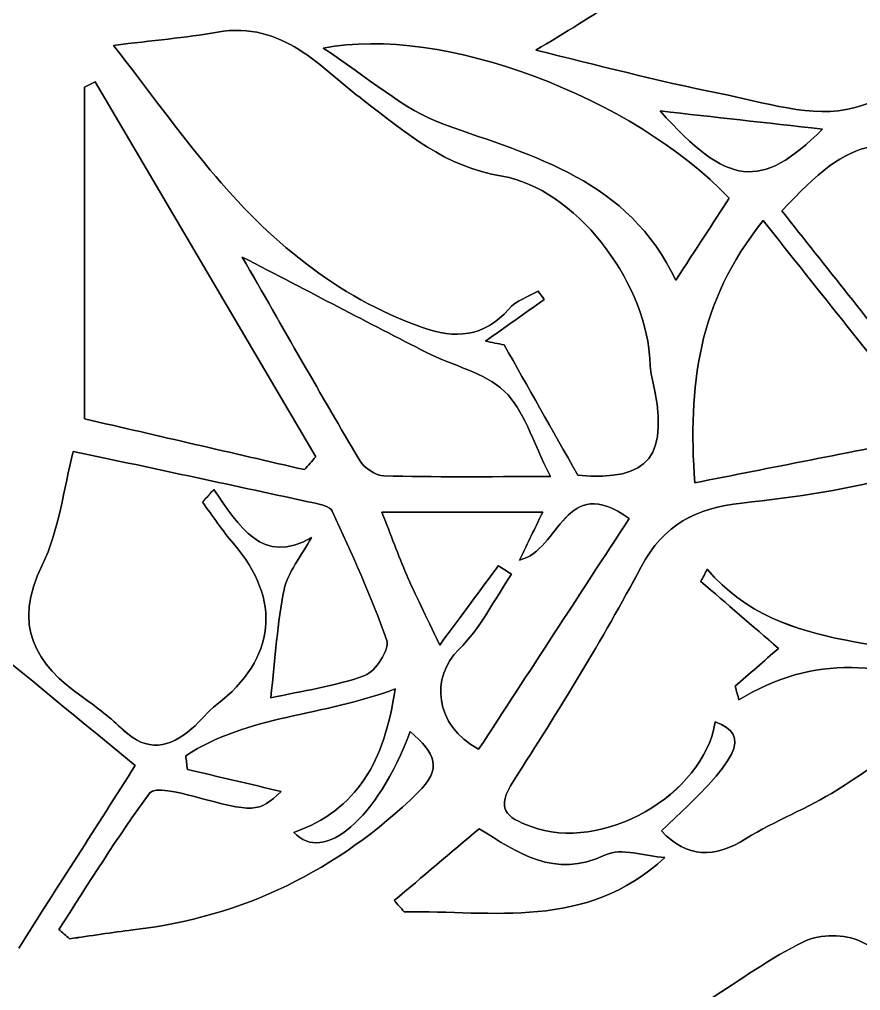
# Model space of a CAD drawing. Extents: x 105 to 524, y 66 to 486.
# Drawn here: x 393.51 to 431.98, y 255.77 to 300.19 of the extents above; entities that cross this region are included whole.
import ezdxf

# ---------------------------------------------------------------- set-up
doc = ezdxf.new("R2010")
doc.units = 0
doc.layers.add('tree', color=7, linetype='CONTINUOUS')

msp = doc.modelspace()

# ---------------------------------------------------------------- linework, layer by layer
at = {"layer": 'tree', "color": 7}
for p, q in [((397.817552, 299.001988), (397.817552, 299.001988)), ((397.817657, 299.001931), (397.817657, 299.001931)), ((417.123351, 298.778468), (417.123351, 298.778471)), ((417.123386, 298.778584), (417.123386, 298.778602)), ((396.974025, 297.336961), (407.061458, 280.175166)), ((396.974025, 297.336961), (407.061458, 280.175166)), ((407.061564, 280.175243), (396.974095, 297.337039)), ((407.061564, 280.175243), (396.974095, 297.337039)), ((396.491566, 297.086613), (396.491566, 281.919698)), ((396.491566, 297.086613), (396.491566, 281.919698)), ((396.491742, 281.919617), (396.491742, 297.0868)), ((396.491742, 281.919617), (396.491742, 297.0868)), ((430.237582, 295.172388), (430.237582, 295.172388)), ((430.237653, 295.172359), (430.237653, 295.172359)), ((425.977685, 292.013707), (425.977685, 292.013707)), ((425.977932, 292.013711), (425.977932, 292.013711)), ((428.388357, 291.427927), (428.388357, 291.427927)), ((428.388427, 291.427955), (428.388427, 291.427955)), ((403.70252, 289.322016), (403.70252, 289.322009)), ((403.70252, 289.321924), (403.70252, 289.321928)), ((406.547708, 279.596084), (406.547708, 279.596084)), ((406.547779, 279.596162), (406.547779, 279.596162)), ((401.878694, 278.108812), (402.401828, 278.692702)), ((401.878694, 278.108812), (402.401828, 278.692702)), ((417.442862, 277.655754), (410.091961, 277.655754)), ((417.443003, 277.655747), (410.092102, 277.655747)), ((410.092172, 277.6558), (417.443073, 277.6558)), ((410.092172, 277.6558), (417.443073, 277.6558)), ((405.006739, 269.157746), (405.006739, 269.157746)), ((405.006845, 269.157852), (405.006845, 269.157852)), ((411.380764, 267.617106), (411.380764, 267.617106)), ((411.380799, 267.617), (411.380799, 267.617)), ((414.514171, 266.806447), (414.514171, 266.806447)), ((414.514277, 266.8065), (414.514277, 266.8065)), ((423.034672, 261.851577), (423.034672, 261.851577)), ((423.034672, 261.851549), (423.034672, 261.851549))]:
    msp.add_line(p, q, dxfattribs=at)
for points in [[(314.693991, 485.646659), (430.535717, 485.646656), (524.44399, 391.738384), (524.443995, 275.896658)], [(424.692974, 303.151614), (422.148917, 302.005464), (419.823089, 300.374745), (417.123351, 298.778468)], [(424.692974, 303.151614), (422.148917, 302.005464), (419.823089, 300.374745), (417.123351, 298.778468)], [(417.123386, 298.778602), (419.823089, 300.374883), (422.148706, 302.005601), (424.692974, 303.151748)], [(417.123386, 298.778602), (419.823089, 300.374883), (422.148706, 302.005601), (424.692974, 303.151748)], [(431.6724, 296.148174), (435.157739, 297.123721), (438.460656, 298.851623), (440.693069, 302.00787)], [(431.6724, 296.148174), (435.157739, 297.123721), (438.460656, 298.851623), (440.693069, 302.00787)], [(440.693104, 302.007986), (438.460691, 298.851472), (435.157492, 297.123573), (431.672436, 296.148023)], [(440.693104, 302.007986), (438.460691, 298.851472), (435.157492, 297.123573), (431.672436, 296.148023)], [(409.275774, 296.466147), (407.274113, 297.997552), (405.557073, 300.12779), (402.566293, 299.606377)], [(409.275774, 296.466147), (407.274113, 297.997552), (405.557073, 300.12779), (402.566293, 299.606377)], [(402.56647, 299.606166), (405.556967, 300.127843), (407.274254, 297.997605), (409.275668, 296.466204)], [(402.56647, 299.606166), (405.556967, 300.127843), (407.274254, 297.997605), (409.275668, 296.466204)], [(425.977791, 292.013718), (421.580557, 296.619136), (412.851494, 299.94999), (407.404006, 298.872455)], [(425.977932, 292.013711), (421.580698, 296.619129), (412.851635, 299.949983), (407.404147, 298.872448)], [(407.404182, 298.872444), (412.851388, 299.949979), (421.580451, 296.619126), (425.977685, 292.013707)], [(407.404182, 298.872444), (412.851388, 299.949979), (421.580451, 296.619126), (425.977685, 292.013707)], [(397.817552, 299.001988), (399.607722, 299.224915), (401.098314, 299.350395), (402.56647, 299.606166)], [(397.817552, 299.001988), (399.607722, 299.224915), (401.098314, 299.350395), (402.56647, 299.606166)], [(402.566293, 299.606377), (401.09842, 299.350342), (399.607581, 299.22513), (397.817657, 299.001931)], [(402.566293, 299.606377), (401.09842, 299.350342), (399.607581, 299.22513), (397.817657, 299.001931)], [(402.235599, 293.300877), (400.742644, 295.092053), (399.372737, 296.986015), (397.817552, 299.001988)], [(402.235599, 293.300877), (400.742644, 295.092053), (399.372737, 296.986015), (397.817552, 299.001988)], [(397.817657, 299.001931), (399.372843, 296.985962), (400.742467, 295.092), (402.235458, 293.300824)], [(397.817657, 299.001931), (399.372843, 296.985962), (400.742467, 295.092), (402.235458, 293.300824)], [(407.404006, 298.872455), (409.448952, 297.550099), (411.054091, 296.059542), (412.949743, 295.379278)], [(407.404147, 298.872448), (409.449094, 297.550092), (411.054233, 296.059535), (412.949884, 295.379271)], [(412.949919, 295.379267), (411.053986, 296.059532), (409.449129, 297.550089), (407.404182, 298.872444)], [(412.949919, 295.379267), (411.053986, 296.059532), (409.449129, 297.550089), (407.404182, 298.872444)], [(417.123351, 298.778471), (419.919221, 298.112886), (422.681929, 297.367477), (425.483373, 296.817496)], [(417.123351, 298.778471), (419.919221, 298.112886), (422.681929, 297.367477), (425.483373, 296.817496)], [(425.483408, 296.817344), (422.681964, 297.367325), (419.918974, 298.113002), (417.123386, 298.778584)], [(425.483408, 296.817344), (422.681964, 297.367325), (419.918974, 298.113002), (417.123386, 298.778584)], [(396.974095, 297.337039), (396.813334, 297.253477), (396.652327, 297.170179), (396.491566, 297.086613)], [(396.974095, 297.337039), (396.813334, 297.253477), (396.652327, 297.170179), (396.491566, 297.086613)], [(396.491742, 297.0868), (396.652503, 297.170098), (396.813264, 297.253395), (396.974025, 297.336961)], [(396.491742, 297.0868), (396.652503, 297.170098), (396.813264, 297.253395), (396.974025, 297.336961)], [(425.483373, 296.817496), (427.533117, 296.415157), (429.81305, 295.627831), (431.6724, 296.148174)], [(425.483373, 296.817496), (427.533117, 296.415157), (429.81305, 295.627831), (431.6724, 296.148174)], [(431.672436, 296.148023), (429.813085, 295.627679), (427.533153, 296.415005), (425.483408, 296.817344)], [(431.672436, 296.148023), (429.813085, 295.627679), (427.533153, 296.415005), (425.483408, 296.817344)], [(409.275668, 296.466204), (411.20314, 294.991398), (412.954858, 293.453859), (415.592895, 293.014139)], [(409.275668, 296.466204), (411.20314, 294.991398), (412.954858, 293.453859), (415.592895, 293.014139)], [(415.593001, 293.014086), (412.954717, 293.453802), (411.203246, 294.991346), (409.275774, 296.466147)], [(415.593001, 293.014086), (412.954717, 293.453802), (411.203246, 294.991346), (409.275774, 296.466147)], [(430.237582, 295.172388), (427.415854, 292.349333), (425.896687, 292.557577), (422.814856, 296.00163)], [(422.814856, 296.00163), (425.337252, 295.719966), (427.59824, 295.467133), (430.237582, 295.172388)], [(430.237582, 295.172388), (427.415854, 292.349333), (425.896687, 292.557577), (422.814856, 296.00163)], [(422.814856, 296.00163), (425.337252, 295.719966), (427.59824, 295.467133), (430.237582, 295.172388)], [(430.237653, 295.172359), (427.598276, 295.467373), (425.337041, 295.719937), (422.814926, 296.001602)], [(422.814926, 296.001602), (425.896758, 292.557549), (427.415889, 292.349305), (430.237653, 295.172359)], [(430.237653, 295.172359), (427.598276, 295.467373), (425.337041, 295.719937), (422.814926, 296.001602)], [(422.814926, 296.001602), (425.896758, 292.557549), (427.415889, 292.349305), (430.237653, 295.172359)], [(412.949743, 295.379278), (417.062885, 293.903407), (421.343702, 292.871793), (423.529901, 288.25516)], [(412.949884, 295.379271), (417.063026, 293.9034), (421.343843, 292.871786), (423.530042, 288.255153)], [(423.530042, 288.255149), (421.343596, 292.871783), (417.063026, 293.903396), (412.949919, 295.379267)], [(423.530042, 288.255149), (421.343596, 292.871783), (417.063026, 293.903396), (412.949919, 295.379267)], [(428.388357, 291.427927), (431.585264, 294.94166), (433.149834, 295.228934), (437.32383, 293.002847)], [(428.388357, 291.427927), (431.585264, 294.94166), (433.149834, 295.228934), (437.32383, 293.002847)], [(437.3239, 293.002875), (433.149657, 295.228959), (431.58537, 294.941688), (428.388427, 291.427955)], [(437.3239, 293.002875), (433.149657, 295.228959), (431.58537, 294.941689), (428.388427, 291.427955)], [(402.235458, 293.300824), (404.884149, 290.123485), (407.978539, 287.503334), (411.946654, 286.092875)], [(402.235458, 293.300824), (404.884149, 290.123485), (407.978539, 287.503334), (411.946654, 286.092875)], [(411.946831, 286.092928), (407.978434, 287.50339), (404.884043, 290.123538), (402.235599, 293.300877)], [(411.946831, 286.092928), (407.978434, 287.50339), (404.884043, 290.123538), (402.235599, 293.300877)], [(415.592895, 293.014139), (418.939098, 292.45615), (422.069507, 288.252002), (422.331197, 284.818628)], [(415.592895, 293.014139), (418.939098, 292.45615), (422.069507, 288.252002), (422.331197, 284.818628)], [(422.331303, 284.818575), (422.069366, 288.252218), (418.939204, 292.456362), (415.593001, 293.014086)], [(422.331303, 284.818575), (422.069366, 288.252218), (418.939204, 292.456362), (415.593001, 293.014086)], [(423.529901, 288.25516), (424.453826, 289.67363), (425.225281, 290.85849), (425.977791, 292.013718)], [(423.530042, 288.255153), (424.453967, 289.673623), (425.225422, 290.858483), (425.977932, 292.013711)], [(425.977685, 292.013707), (425.225457, 290.85848), (424.45372, 289.673619), (423.530042, 288.255149)], [(425.977685, 292.013707), (425.225457, 290.85848), (424.45372, 289.673619), (423.530042, 288.255149)], [(434.440401, 283.701769), (432.482519, 286.320583), (430.411396, 288.855034), (428.388357, 291.427927)], [(434.440401, 283.701769), (432.482519, 286.320583), (430.411396, 288.855034), (428.388357, 291.427927)], [(428.388427, 291.427955), (430.411467, 288.855058), (432.48259, 286.320611), (434.440471, 283.701793)], [(428.388427, 291.427955), (430.411467, 288.855058), (432.48259, 286.320611), (434.440471, 283.701793)], [(427.528602, 290.988503), (424.503638, 287.212059), (424.104153, 283.417462), (424.396817, 278.995724)], [(427.528602, 290.988503), (424.503638, 287.212059), (424.104153, 283.417462), (424.396817, 278.995724)], [(424.396606, 278.995805), (424.104188, 283.417539), (424.503674, 287.21214), (427.52839, 290.988584)], [(424.396606, 278.995805), (424.104188, 283.417539), (424.503674, 287.21214), (427.52839, 290.988584)], [(427.52839, 290.988584), (430.132737, 287.714863), (432.535259, 284.69451), (435.353531, 281.151676)], [(427.52839, 290.988584), (430.132737, 287.714863), (432.535259, 284.69451), (435.353531, 281.151676)], [(435.35346, 281.151595), (432.535189, 284.694697), (430.132702, 287.714785), (427.528602, 290.988503)], [(435.35346, 281.151595), (432.535189, 284.694697), (430.132702, 287.714785), (427.528602, 290.988503)], [(412.136378, 284.953142), (409.472977, 286.309135), (406.827496, 287.700106), (403.702379, 289.322016)], [(403.702379, 289.322009), (405.580956, 286.048291), (407.299866, 283.012716), (409.076701, 280.011318)], [(412.136519, 284.953142), (409.473118, 286.309135), (406.827637, 287.700106), (403.70252, 289.322016)], [(403.70252, 289.322009), (405.581097, 286.048291), (407.300007, 283.012716), (409.076843, 280.011318)], [(403.70252, 289.321928), (406.82732, 287.700286), (409.473082, 286.30905), (412.136484, 284.953054)], [(403.70252, 289.321928), (406.82732, 287.700286), (409.473082, 286.30905), (412.136484, 284.953054)], [(409.07656, 280.011237), (407.299971, 283.012635), (405.580815, 286.048207), (403.70252, 289.321924)], [(409.07656, 280.011237), (407.299971, 283.012635), (405.580815, 286.048207), (403.70252, 289.321924)], [(417.518321, 287.37572), (416.620819, 286.741373), (415.723564, 286.107025), (414.826062, 285.472946)], [(417.518321, 287.37572), (416.620819, 286.741373), (415.723564, 286.107025), (414.826062, 285.472946)], [(414.826238, 285.472731), (415.723458, 286.107078), (416.62096, 286.741425), (417.518215, 287.375773)], [(414.826238, 285.472731), (415.723458, 286.107078), (416.62096, 286.741425), (417.518215, 287.375773)], [(415.889934, 286.938939), (416.220275, 287.316182), (416.777276, 287.494793), (417.230454, 287.76471)], [(415.889934, 286.938939), (416.220275, 287.316182), (416.777276, 287.494793), (417.230454, 287.76471)], [(417.230348, 287.764495), (416.777452, 287.494846), (416.220416, 287.315966), (415.89011, 286.938992)], [(417.230348, 287.764495), (416.777452, 287.494846), (416.220416, 287.315966), (415.89011, 286.938992)], [(417.518215, 287.375773), (417.42233, 287.505256), (417.32648, 287.635012), (417.230348, 287.764495)], [(417.518215, 287.375773), (417.42233, 287.505256), (417.32648, 287.635012), (417.230348, 287.764495)], [(417.230454, 287.76471), (417.326304, 287.634955), (417.422189, 287.505472), (417.518321, 287.37572)], [(417.230454, 287.76471), (417.326304, 287.634955), (417.422189, 287.505472), (417.518321, 287.37572)], [(411.946654, 286.092875), (413.413751, 285.571463), (414.762244, 285.651289), (415.889934, 286.938939)], [(411.946654, 286.092875), (413.413751, 285.571463), (414.762244, 285.651289), (415.889934, 286.938939)], [(415.89011, 286.938992), (414.762139, 285.651074), (413.413892, 285.571516), (411.946831, 286.092928)], [(415.89011, 286.938992), (414.762139, 285.651074), (413.413892, 285.571516), (411.946831, 286.092928)], [(414.826062, 285.472946), (415.111812, 285.416078), (415.397244, 285.359479), (415.682712, 285.302611)], [(414.826062, 285.472946), (415.111812, 285.416078), (415.397244, 285.359479), (415.682712, 285.302611)], [(415.682606, 285.302667), (415.397139, 285.359267), (415.111706, 285.416131), (414.826238, 285.472731)], [(415.682606, 285.302667), (415.397139, 285.359267), (415.111706, 285.416131), (414.826238, 285.472731)], [(419.050435, 279.342053), (417.845593, 281.474693), (416.764082, 283.388678), (415.682606, 285.302667)], [(419.050435, 279.342053), (417.845593, 281.474693), (416.764082, 283.388678), (415.682606, 285.302667)], [(415.682712, 285.302611), (416.764188, 283.388625), (417.845416, 281.47464), (419.050541, 279.341996)], [(415.682712, 285.302611), (416.764188, 283.388625), (417.845416, 281.47464), (419.050541, 279.341996)], [(415.698869, 283.176652), (414.772263, 284.045674), (413.326545, 284.347094), (412.136378, 284.953142)], [(412.136484, 284.953054), (413.326651, 284.347274), (414.772369, 284.045854), (415.698975, 283.176564)], [(412.136484, 284.953054), (413.326651, 284.347274), (414.772369, 284.045854), (415.698975, 283.176564)], [(415.699011, 283.176652), (414.772404, 284.045674), (413.326686, 284.347094), (412.136519, 284.953142)], [(422.331197, 284.818628), (422.356245, 284.491846), (422.362595, 284.158387), (422.43696, 283.841747)], [(422.331197, 284.818628), (422.356245, 284.491846), (422.362595, 284.158387), (422.43696, 283.841747)], [(422.436784, 283.841959), (422.362842, 284.158334), (422.356139, 284.492058), (422.331303, 284.818575)], [(422.436784, 283.841959), (422.362842, 284.158334), (422.356139, 284.492058), (422.331303, 284.818575)], [(422.43696, 283.841747), (423.29548, 280.17343), (422.342945, 279.061721), (419.050435, 279.342053)], [(422.43696, 283.841747), (423.29548, 280.17343), (422.342945, 279.061721), (419.050435, 279.342053)], [(419.050541, 279.341996), (422.342804, 279.061668), (423.295304, 280.173642), (422.436784, 283.841959)], [(419.050541, 279.341996), (422.342804, 279.061668), (423.295304, 280.173642), (422.436784, 283.841959)], [(417.803612, 279.281132), (416.937366, 280.96258), (416.580602, 282.349543), (415.698869, 283.176652)], [(415.698975, 283.176564), (416.580743, 282.349459), (416.937472, 280.962492), (417.803471, 279.281047)], [(415.698975, 283.176564), (416.580743, 282.349459), (416.937472, 280.962492), (417.803471, 279.281047)], [(417.803753, 279.281132), (416.937507, 280.96258), (416.580743, 282.349543), (415.699011, 283.176652)], [(396.491566, 281.919698), (399.886099, 281.135307), (403.216816, 280.36587), (406.547779, 279.596162)], [(396.491566, 281.919698), (399.886099, 281.135307), (403.216816, 280.36587), (406.547779, 279.596162)], [(406.547708, 279.596084), (403.216992, 280.365789), (399.886029, 281.135229), (396.491742, 281.919617)], [(406.547708, 279.596084), (403.216992, 280.365789), (399.886029, 281.135229), (396.491742, 281.919617)], [(435.353531, 281.151676), (431.289001, 280.351798), (427.932921, 279.691557), (424.396606, 278.995805)], [(435.353531, 281.151676), (431.289001, 280.351798), (427.932921, 279.691557), (424.396606, 278.995805)], [(424.396817, 278.995724), (427.932885, 279.691476), (431.289213, 280.351985), (435.35346, 281.151595)], [(424.396817, 278.995724), (427.932885, 279.691476), (431.289213, 280.351985), (435.35346, 281.151595)], [(394.549806, 275.234072), (395.33195, 276.819935), (395.520721, 278.698145), (395.9739, 280.434055)], [(394.549806, 275.234072), (395.33195, 276.819935), (395.520721, 278.698145), (395.9739, 280.434055)], [(395.973794, 280.433949), (395.520616, 278.698307), (395.332091, 276.819829), (394.549947, 275.233963)], [(395.973794, 280.433949), (395.520616, 278.698307), (395.332091, 276.819829), (394.549947, 275.233963)], [(406.973158, 278.074639), (403.413066, 278.848619), (399.849234, 279.605775), (395.973794, 280.433949)], [(406.973158, 278.074639), (403.413066, 278.848619), (399.849234, 279.605775), (395.973794, 280.433949)], [(395.9739, 280.434055), (399.84934, 279.605613), (403.412925, 278.848725), (406.973264, 278.074748)], [(395.9739, 280.434055), (399.84934, 279.605613), (403.412925, 278.848725), (406.973264, 278.074748)], [(407.061458, 280.175166), (406.890291, 279.982136), (406.718876, 279.78911), (406.547708, 279.596084)], [(407.061458, 280.175166), (406.890291, 279.982136), (406.718876, 279.78911), (406.547708, 279.596084)], [(406.547779, 279.596162), (406.718946, 279.789191), (406.890361, 279.982217), (407.061564, 280.175243)], [(406.547779, 279.596162), (406.718946, 279.789191), (406.890361, 279.982217), (407.061564, 280.175243)], [(410.182871, 279.313079), (409.799931, 279.324015), (409.278949, 279.669501), (409.07656, 280.011237)], [(410.182871, 279.313079), (409.799931, 279.324015), (409.278949, 279.669501), (409.07656, 280.011237)], [(409.076701, 280.011318), (409.278843, 279.669582), (409.800108, 279.32411), (410.182766, 279.313164)], [(409.076843, 280.011318), (409.278984, 279.669582), (409.800249, 279.32411), (410.182907, 279.313164)], [(416.386151, 275.458548), (418.253263, 275.914552), (418.430322, 279.499836), (421.400534, 277.362924)], [(416.386151, 275.458548), (418.253263, 275.914552), (418.430322, 279.499836), (421.400534, 277.362924)], [(421.400287, 277.362878), (418.430075, 279.49979), (418.253051, 275.914506), (416.386222, 275.458502)], [(421.400429, 277.362871), (418.430216, 279.499783), (418.253192, 275.914499), (416.386363, 275.458495)], [(426.545834, 278.063759), (429.012703, 278.353167), (431.516684, 278.670607), (433.87832, 279.390122)], [(426.545834, 278.063759), (429.012703, 278.353167), (431.516684, 278.670607), (433.87832, 279.390122)], [(433.87839, 279.390055), (431.516719, 278.670808), (429.012773, 278.3531), (426.545904, 278.06396)], [(433.87839, 279.389904), (431.516719, 278.670657), (429.012773, 278.352949), (426.545904, 278.063808)], [(410.182766, 279.313164), (412.468554, 279.248288), (414.757023, 279.281132), (417.803612, 279.281132)], [(417.803471, 279.281047), (414.757164, 279.281047), (412.468413, 279.248203), (410.182871, 279.313079)], [(417.803471, 279.281047), (414.757164, 279.281047), (412.468413, 279.248203), (410.182871, 279.313079)], [(410.182907, 279.313164), (412.468695, 279.248288), (414.757164, 279.281132), (417.803753, 279.281132)], [(402.401934, 278.692539), (402.227556, 278.497912), (402.053178, 278.303549), (401.8788, 278.108922)], [(402.401934, 278.692539), (402.227556, 278.497912), (402.053178, 278.303549), (401.8788, 278.108922)], [(402.401828, 278.692702), (403.552731, 277.025139), (404.617908, 275.166684), (406.874627, 276.499454)], [(402.401828, 278.692702), (403.552731, 277.025139), (404.617908, 275.166684), (406.874627, 276.499454)], [(406.874451, 276.49956), (404.618014, 275.166526), (403.552554, 277.024977), (402.401934, 278.692539)], [(406.874451, 276.49956), (404.618014, 275.166526), (403.552554, 277.024977), (402.401934, 278.692539)], [(403.298766, 276.21672), (402.784733, 276.812354), (402.350005, 277.476335), (401.878694, 278.108812)], [(403.298766, 276.21672), (402.784733, 276.812354), (402.350005, 277.476335), (401.878694, 278.108812)], [(401.8788, 278.108922), (402.349864, 277.476176), (402.784839, 276.812195), (403.298872, 276.216562)], [(401.8788, 278.108922), (402.349864, 277.476176), (402.784839, 276.812195), (403.298872, 276.216562)], [(407.815662, 277.69366), (407.718189, 277.906709), (407.275171, 278.00923), (406.973158, 278.074639)], [(407.815662, 277.69366), (407.718189, 277.906709), (407.275171, 278.00923), (406.973158, 278.074639)], [(406.973264, 278.074748), (407.27503, 278.009068), (407.718013, 277.906815), (407.815768, 277.693497)], [(406.973264, 278.074748), (407.27503, 278.009068), (407.718013, 277.906815), (407.815768, 277.693497)], [(421.941942, 275.145659), (422.990292, 277.126125), (424.478203, 277.821341), (426.545834, 278.063759)], [(421.941942, 275.145659), (422.990292, 277.126125), (424.478203, 277.821341), (426.545834, 278.063759)], [(426.545904, 278.06396), (424.478274, 277.821274), (422.990363, 277.126058), (421.941978, 275.145592)], [(426.545904, 278.063808), (424.478274, 277.821122), (422.990363, 277.125906), (421.941978, 275.14544)], [(410.310824, 271.782702), (409.615993, 273.801078), (408.706214, 275.747367), (407.815662, 277.69366)], [(410.310824, 271.782702), (409.615993, 273.801078), (408.706214, 275.747367), (407.815662, 277.69366)], [(407.815768, 277.693497), (408.706038, 275.747473), (409.616099, 273.801184), (410.310648, 271.782808)], [(407.815768, 277.693497), (408.706038, 275.747473), (409.616099, 273.801184), (410.310648, 271.782808)], [(410.091961, 277.655754), (410.501077, 276.605718), (410.828172, 275.68864), (411.213759, 274.796656)], [(410.092102, 277.655747), (410.501218, 276.605711), (410.828314, 275.688633), (411.2139, 274.796649)], [(411.214006, 274.796437), (410.828384, 275.688418), (410.501006, 276.605764), (410.092172, 277.6558)], [(411.214006, 274.796437), (410.828384, 275.688418), (410.501006, 276.605764), (410.092172, 277.6558)], [(417.443073, 277.6558), (417.059075, 276.857259), (416.792057, 276.302209), (416.386151, 275.458548)], [(417.443073, 277.6558), (417.059075, 276.857259), (416.792057, 276.302209), (416.386151, 275.458548)], [(416.386222, 275.458502), (416.791846, 276.30216), (417.058863, 276.857213), (417.442862, 277.655754)], [(416.386363, 275.458495), (416.791987, 276.302152), (417.059004, 276.857206), (417.443003, 277.655747)], [(414.51403, 266.806454), (416.802782, 270.31485), (419.108361, 273.84914), (421.400287, 277.362878)], [(414.514171, 266.806447), (416.802923, 270.314843), (419.108502, 273.849133), (421.400429, 277.362871)], [(421.400534, 277.362924), (419.10829, 273.849186), (416.802746, 270.314896), (414.514277, 266.8065)], [(421.400534, 277.362924), (419.10829, 273.849186), (416.802746, 270.314896), (414.514277, 266.8065)], [(405.619126, 274.11916), (405.785496, 274.906751), (406.384443, 275.603303), (406.874451, 276.49956)], [(405.619126, 274.11916), (405.785496, 274.906751), (406.384443, 275.603303), (406.874451, 276.49956)], [(406.874627, 276.499454), (406.384337, 275.603197), (405.785673, 274.906913), (405.619303, 274.119051)], [(406.874627, 276.499454), (406.384337, 275.603197), (405.785673, 274.906913), (405.619303, 274.119051)], [(524.443995, 275.896663), (524.443995, 160.054933), (430.535721, 66.146656), (314.693991, 66.146652)], [(403.298872, 276.216562), (405.520349, 273.641263), (405.243418, 270.947159), (402.536766, 268.853229)], [(403.298872, 276.216562), (405.520349, 273.641263), (405.243418, 270.947159), (402.536766, 268.853229)], [(402.536942, 268.853123), (405.243594, 270.947053), (405.520243, 273.641157), (403.298766, 276.21672)], [(402.536942, 268.853123), (405.243594, 270.947053), (405.520243, 273.641157), (403.298766, 276.21672)], [(394.549947, 275.233963), (393.180887, 272.45843), (394.216431, 270.708907), (396.427995, 269.170295)], [(394.549947, 275.233963), (393.180887, 272.45843), (394.216431, 270.708907), (396.427995, 269.170295)], [(396.428101, 269.1704), (394.216537, 270.709013), (393.180993, 272.458272), (394.549806, 275.234072)], [(396.428101, 269.1704), (394.216537, 270.709013), (393.180993, 272.458272), (394.549806, 275.234072)], [(415.415236, 275.207585), (414.605047, 274.109226), (413.79461, 273.010866), (412.732079, 271.571039)], [(415.415236, 275.207585), (414.605047, 274.109226), (413.79461, 273.010866), (412.732079, 271.571039)], [(412.732114, 271.570993), (413.794399, 273.01082), (414.604835, 274.10918), (415.415271, 275.207539)], [(412.732255, 271.570986), (413.79454, 273.010813), (414.604976, 274.109173), (415.415413, 275.207532)], [(416.017392, 274.81379), (415.816591, 274.945143), (415.616037, 275.076232), (415.415236, 275.207585)], [(416.017392, 274.81379), (415.816591, 274.945143), (415.616037, 275.076232), (415.415236, 275.207585)], [(415.415271, 275.207539), (415.615826, 275.076451), (415.816627, 274.945098), (416.017181, 274.814009)], [(415.415413, 275.207532), (415.615967, 275.076444), (415.816768, 274.94509), (416.017322, 274.814002)], [(416.116594, 265.375764), (418.165527, 268.565383), (420.169904, 271.797988), (421.941942, 275.145659)], [(416.116594, 265.375764), (418.165527, 268.565383), (420.169904, 271.797988), (421.941942, 275.145659)], [(421.941978, 275.145592), (420.16994, 271.797921), (418.165597, 268.565316), (416.116664, 265.375697)], [(421.941978, 275.14544), (420.16994, 271.797769), (418.165597, 268.565164), (416.116664, 265.375545)], [(424.970081, 275.038869), (424.871832, 274.854652), (424.773831, 274.670435), (424.675829, 274.486218)], [(424.970081, 275.038869), (424.871832, 274.854652), (424.773831, 274.670435), (424.675829, 274.486218)], [(424.675864, 274.486151), (424.773866, 274.670368), (424.871868, 274.854585), (424.970152, 275.038802)], [(424.675864, 274.486), (424.773866, 274.670217), (424.871868, 274.854434), (424.970152, 275.038651)], [(438.112394, 270.04766), (433.825438, 272.193921), (428.494119, 270.927629), (424.970081, 275.038869)], [(438.112394, 270.04766), (433.825438, 272.193921), (428.494119, 270.927629), (424.970081, 275.038869)], [(424.970152, 275.038802), (428.49419, 270.927562), (433.825509, 272.193854), (438.112182, 270.047593)], [(424.970152, 275.038651), (428.49419, 270.92741), (433.825509, 272.193702), (438.112182, 270.047441)], [(411.213759, 274.796656), (411.616984, 273.864359), (412.0763, 272.956359), (412.732114, 271.570993)], [(411.2139, 274.796649), (411.617125, 273.864352), (412.076441, 272.956352), (412.732255, 271.570986)], [(412.732079, 271.571039), (412.076512, 272.956405), (411.616948, 273.864405), (411.214006, 274.796437)], [(412.732079, 271.571039), (412.076512, 272.956405), (411.616948, 273.864405), (411.214006, 274.796437)], [(413.612224, 271.377481), (414.596509, 272.335406), (415.228581, 273.655091), (416.017392, 274.81379)], [(413.612224, 271.377481), (414.596509, 272.335406), (415.228581, 273.655091), (416.017392, 274.81379)], [(416.017181, 274.814009), (415.228617, 273.655046), (414.596545, 272.33536), (413.612259, 271.377431)], [(416.017322, 274.814002), (415.228758, 273.655039), (414.596686, 272.335353), (413.612401, 271.377424)], [(405.619303, 274.119051), (405.29831, 272.600198), (405.221687, 271.02955), (405.006739, 269.157746)], [(405.619303, 274.119051), (405.29831, 272.600198), (405.221687, 271.02955), (405.006739, 269.157746)], [(405.006845, 269.157852), (405.221793, 271.029656), (405.298416, 272.600304), (405.619126, 274.11916)], [(405.006845, 269.157852), (405.221793, 271.029656), (405.298416, 272.600304), (405.619126, 274.11916)], [(424.675829, 274.486218), (425.858234, 273.466084), (427.040675, 272.445949), (428.227878, 271.421811)], [(424.675829, 274.486218), (425.858234, 273.466084), (427.040675, 272.445949), (428.227878, 271.421811)], [(428.227949, 271.421744), (427.04071, 272.445882), (425.858305, 273.466017), (424.675864, 274.486151)], [(428.227949, 271.421592), (427.04071, 272.44573), (425.858305, 273.465865), (424.675864, 274.486)], [(410.310648, 271.782808), (410.44682, 271.386875), (409.796862, 270.355797), (409.306854, 270.179056)], [(410.310648, 271.782808), (410.44682, 271.386875), (409.796862, 270.355797), (409.306854, 270.179056)], [(409.30703, 270.179214), (409.797038, 270.355956), (410.446996, 271.387037), (410.310824, 271.782702)], [(409.30703, 270.179214), (409.797038, 270.355956), (410.446996, 271.387037), (410.310824, 271.782702)], [(428.227878, 271.421811), (427.557389, 270.833652), (426.904221, 270.260713), (426.25077, 269.68777)], [(428.227878, 271.421811), (427.557389, 270.833652), (426.904221, 270.260713), (426.25077, 269.68777)], [(426.250841, 269.687703), (426.904256, 270.260646), (427.557424, 270.833585), (428.227949, 271.421744)], [(426.250841, 269.687552), (426.904256, 270.260494), (427.557424, 270.833434), (428.227949, 271.421592)], [(413.612259, 271.377431), (412.317142, 270.117549), (412.477126, 267.90668), (414.51403, 266.806454)], [(413.612401, 271.377424), (412.317283, 270.117542), (412.477268, 267.906673), (414.514171, 266.806447)], [(414.514277, 266.8065), (412.477338, 267.906461), (412.317389, 270.117595), (413.612224, 271.377481)], [(414.514277, 266.8065), (412.477338, 267.906461), (412.317389, 270.117595), (413.612224, 271.377481)], [(426.421162, 269.063837), (429.823421, 271.16284), (433.181901, 270.888118), (437.065102, 269.171963)], [(426.421162, 269.063837), (429.823421, 271.16284), (433.181901, 270.888118), (437.065102, 269.171963)], [(437.065138, 269.171896), (433.181936, 270.888051), (429.823457, 271.162773), (426.421197, 269.06377)], [(437.065138, 269.171745), (433.181936, 270.887899), (429.823457, 271.162621), (426.421197, 269.063618)], [(392.954722, 270.874779), (395.07227, 269.133264), (396.924142, 267.610671), (398.806741, 266.062449)], [(392.954722, 270.874779), (395.07227, 269.133264), (396.924142, 267.610671), (398.806741, 266.062449)], [(398.806741, 266.062372), (396.924142, 267.610594), (395.07227, 269.133451), (392.954722, 270.874702)], [(398.806741, 266.062372), (396.924142, 267.610594), (395.07227, 269.133451), (392.954722, 270.874702)], [(405.006739, 269.157746), (406.444697, 269.477056), (407.928621, 269.681829), (409.30703, 270.179214)], [(405.006739, 269.157746), (406.444697, 269.477056), (407.928621, 269.681829), (409.30703, 270.179214)], [(409.306854, 270.179056), (407.928727, 269.681671), (406.444556, 269.476897), (405.006845, 269.157852)], [(409.306854, 270.179056), (407.928727, 269.681671), (406.444556, 269.476897), (405.006845, 269.157852)], [(426.25077, 269.68777), (426.307673, 269.479794), (426.364541, 269.271813), (426.421162, 269.063837)], [(426.25077, 269.68777), (426.307673, 269.479794), (426.364541, 269.271813), (426.421162, 269.063837)], [(426.421197, 269.06377), (426.364576, 269.271746), (426.307709, 269.479727), (426.250841, 269.687703)], [(426.421197, 269.063618), (426.364576, 269.271595), (426.307709, 269.479575), (426.250841, 269.687552)], [(396.427995, 269.170295), (397.072097, 268.722302), (397.69161, 268.22545), (398.261452, 267.686681)], [(396.427995, 269.170295), (397.072097, 268.722302), (397.69161, 268.22545), (398.261452, 267.686681)], [(398.261558, 267.68679), (397.691716, 268.225556), (397.072203, 268.72214), (396.428101, 269.1704)], [(398.261558, 267.68679), (397.691716, 268.225556), (397.072203, 268.72214), (396.428101, 269.1704)], [(410.693482, 269.568097), (407.393457, 268.321564), (403.943397, 268.363213), (401.113907, 266.512234)], [(410.693482, 269.568097), (407.393457, 268.321564), (403.943397, 268.363213), (401.113907, 266.512234)], [(401.114119, 266.51234), (403.943608, 268.363319), (407.393669, 268.32167), (410.693694, 269.568203)], [(401.114119, 266.51234), (403.943608, 268.363319), (407.393669, 268.32167), (410.693694, 269.568203)], [(410.693694, 269.568203), (410.216209, 266.25871), (408.955028, 264.033423), (406.059852, 263.001541)], [(410.693694, 269.568203), (410.216209, 266.25871), (408.955028, 264.033423), (406.059852, 263.001541)], [(406.059887, 263.001704), (408.955064, 264.033582), (410.216279, 266.258601), (410.693482, 269.568097)], [(406.059887, 263.001704), (408.955064, 264.033582), (410.216279, 266.258601), (410.693482, 269.568097)], [(437.065102, 269.171963), (434.817732, 267.619738), (432.903101, 266.212214), (430.900381, 264.944324)], [(437.065102, 269.171963), (434.817732, 267.619738), (432.903101, 266.212214), (430.900381, 264.944324)], [(430.900417, 264.944257), (432.903171, 266.212147), (434.817802, 267.61967), (437.065138, 269.171896)], [(430.900417, 264.944105), (432.903171, 266.211995), (434.817802, 267.619519), (437.065138, 269.171745)], [(401.394577, 267.752893), (401.791629, 268.101837), (402.121158, 268.531675), (402.536942, 268.853123)], [(401.394577, 267.752893), (401.791629, 268.101837), (402.121158, 268.531675), (402.536942, 268.853123)], [(402.536766, 268.853229), (402.121264, 268.531784), (401.791487, 268.101678), (401.394683, 267.752999)], [(402.536766, 268.853229), (402.121264, 268.531784), (401.791487, 268.101678), (401.394683, 267.752999)], [(425.339651, 268.06773), (424.799725, 264.689089), (420.131452, 262.065467), (416.912884, 263.270351)], [(425.339651, 268.06773), (424.799725, 264.689089), (420.131452, 262.065467), (416.912884, 263.270351)], [(416.912954, 263.270284), (420.131487, 262.0654), (424.79976, 264.689022), (425.339722, 268.067663)], [(416.912954, 263.270132), (420.131487, 262.065248), (424.79976, 264.68887), (425.339722, 268.067511)], [(425.339722, 268.067663), (426.987829, 267.431982), (426.474608, 266.394494), (422.870736, 263.074587)], [(425.339722, 268.067511), (426.987829, 267.43183), (426.474608, 266.394343), (422.870736, 263.074436)], [(422.870947, 263.075991), (426.474537, 266.394561), (426.987794, 267.432049), (425.339651, 268.06773)], [(422.870947, 263.075991), (426.474537, 266.394561), (426.987794, 267.432049), (425.339651, 268.06773)], [(398.261452, 267.686681), (399.348819, 266.658538), (400.376108, 266.857974), (401.394577, 267.752893)], [(398.261452, 267.686681), (399.348819, 266.658538), (400.376108, 266.857974), (401.394577, 267.752893)], [(401.394683, 267.752999), (400.376214, 266.85808), (399.348925, 266.658647), (398.261558, 267.68679)], [(401.394683, 267.752999), (400.376214, 266.85808), (399.348925, 266.658647), (398.261558, 267.68679)], [(406.059852, 263.001541), (407.421997, 261.528609), (409.893664, 263.62334), (411.380764, 267.617106)], [(406.059852, 263.001541), (407.421997, 261.528609), (409.893664, 263.62334), (411.380764, 267.617106)], [(411.380799, 267.617), (409.893699, 263.623234), (407.421786, 261.528768), (406.059887, 263.001704)], [(411.380799, 267.617), (409.893699, 263.623235), (407.421786, 261.528768), (406.059887, 263.001704)], [(411.380764, 267.617106), (412.531137, 266.627677), (412.890017, 265.944738), (411.721476, 264.810339)], [(411.380764, 267.617106), (412.531137, 266.627677), (412.890017, 265.944738), (411.721476, 264.810339)], [(411.721547, 264.810498), (412.890088, 265.9449), (412.531207, 266.627836), (411.380799, 267.617)], [(411.721547, 264.810498), (412.890088, 265.9449), (412.531207, 266.627836), (411.380799, 267.617)], [(401.113907, 266.512234), (401.140013, 266.303453), (401.165977, 266.094944), (401.191871, 265.886163)], [(401.113907, 266.512234), (401.140013, 266.303453), (401.165977, 266.094944), (401.191871, 265.886163)], [(401.192083, 265.886004), (401.165977, 266.094781), (401.140013, 266.303562), (401.114119, 266.51234)], [(401.192083, 265.886004), (401.165977, 266.094781), (401.140013, 266.303562), (401.114119, 266.51234)], [(398.806741, 266.062449), (397.038195, 263.29199), (395.300588, 260.570655), (393.474363, 257.709956)], [(398.806741, 266.062449), (397.038195, 263.29199), (395.300588, 260.570655), (393.474363, 257.709956)], [(393.474363, 257.709875), (395.300588, 260.570574), (397.038195, 263.292177), (398.806741, 266.062372)], [(393.474363, 257.709875), (395.300588, 260.570574), (397.038195, 263.292177), (398.806741, 266.062372)], [(401.191871, 265.886163), (402.631981, 265.548166), (404.072125, 265.210167), (405.474029, 264.881247)], [(401.191871, 265.886163), (402.631981, 265.548166), (404.072125, 265.210167), (405.474029, 264.881247)], [(405.473994, 264.881353), (404.072055, 265.210276), (402.631945, 265.548272), (401.192083, 265.886004)], [(405.473994, 264.881353), (404.072055, 265.210276), (402.631945, 265.548272), (401.192083, 265.886004)], [(416.912884, 263.270351), (415.736617, 263.710603), (415.281569, 264.075566), (416.116594, 265.375764)], [(416.912884, 263.270351), (415.736617, 263.710603), (415.281569, 264.075566), (416.116594, 265.375764)], [(416.116664, 265.375697), (415.281639, 264.075499), (415.736405, 263.710536), (416.912954, 263.270284)], [(416.116664, 265.375545), (415.281639, 264.075347), (415.736405, 263.710385), (416.912954, 263.270132)], [(395.31417, 258.572596), (396.679244, 260.668396), (397.985827, 262.807446), (399.47402, 264.81194)], [(395.31417, 258.572596), (396.679244, 260.668396), (397.985827, 262.807446), (399.47402, 264.81194)], [(399.474055, 264.811831), (397.985615, 262.807609), (396.679032, 260.668558), (395.314205, 258.57249)], [(399.474055, 264.811831), (397.985615, 262.807609), (396.679032, 260.668558), (395.314205, 258.57249)], [(411.721476, 264.810339), (408.059396, 261.255489), (403.760411, 259.143137), (398.700413, 258.546434)], [(411.721476, 264.810339), (408.059396, 261.255489), (403.760411, 259.143137), (398.700413, 258.546434)], [(398.700449, 258.546325), (403.760199, 259.143027), (408.059467, 261.255648), (411.721547, 264.810498)], [(398.700449, 258.546325), (403.760199, 259.143027), (408.059467, 261.255648), (411.721547, 264.810498)], [(399.47402, 264.81194), (399.687909, 265.100012), (400.804098, 264.838363), (401.456207, 264.660828)], [(399.47402, 264.81194), (399.687909, 265.100012), (400.804098, 264.838363), (401.456207, 264.660828)], [(401.456243, 264.660722), (400.804168, 264.838529), (399.687944, 265.099906), (399.474055, 264.811831)], [(401.456243, 264.660722), (400.804168, 264.838529), (399.687944, 265.099906), (399.474055, 264.811831)], [(401.456207, 264.660828), (404.229076, 263.905005), (404.4563, 263.895928), (405.473994, 264.881353)], [(401.456207, 264.660828), (404.229076, 263.905005), (404.4563, 263.895928), (405.473994, 264.881353)], [(405.474029, 264.881247), (404.456371, 263.895822), (404.229111, 263.904899), (401.456243, 264.660722)], [(405.474029, 264.881247), (404.456371, 263.895822), (404.229111, 263.904899), (401.456243, 264.660722)], [(430.900381, 264.944324), (429.576936, 264.106537), (428.075161, 263.551483), (426.746917, 262.720106)], [(430.900381, 264.944324), (429.576936, 264.106537), (428.075161, 263.551483), (426.746917, 262.720106)], [(426.746987, 262.720039), (428.074949, 263.551416), (429.577006, 264.106469), (430.900417, 264.944257)], [(426.746987, 262.719887), (428.074949, 263.551264), (429.577006, 264.106318), (430.900417, 264.944105)], [(414.539818, 263.176844), (413.233235, 262.07181), (411.941327, 260.979588), (410.64942, 259.887103)], [(414.539818, 263.176844), (413.233235, 262.07181), (411.941327, 260.979588), (410.64942, 259.887103)], [(410.64942, 259.887131), (411.941327, 260.979617), (413.233235, 262.071834), (414.539818, 263.1766)], [(410.64942, 259.887131), (411.941327, 260.979617), (413.233235, 262.071834), (414.539818, 263.1766)], [(420.318671, 261.976228), (417.974921, 260.859983), (416.283528, 262.085159), (414.539818, 263.176844)], [(420.318671, 261.976228), (417.974921, 260.859983), (416.283528, 262.085159), (414.539818, 263.176844)], [(414.539818, 263.1766), (416.283528, 262.085183), (417.974921, 260.860007), (420.318671, 261.975988)], [(414.539818, 263.1766), (416.283528, 262.085183), (417.974921, 260.860007), (420.318671, 261.975988)], [(422.870736, 263.074587), (424.059032, 261.820046), (425.301798, 261.815506), (426.746987, 262.720039)], [(422.870736, 263.074436), (424.059032, 261.819894), (425.301798, 261.815354), (426.746987, 262.719887)], [(426.746917, 262.720106), (425.301727, 261.815573), (424.058962, 261.820113), (422.870947, 263.075991)], [(426.746917, 262.720106), (425.301727, 261.815573), (424.058962, 261.820113), (422.870947, 263.075991)], [(420.318671, 261.975988), (421.040489, 262.319862), (422.119284, 261.914051), (423.034672, 261.851577)], [(420.318671, 261.975988), (421.040489, 262.319862), (422.119284, 261.914051), (423.034672, 261.851577)], [(423.034672, 261.851549), (422.119284, 261.914023), (421.040489, 262.319833), (420.318671, 261.976228)], [(423.034672, 261.851549), (422.119284, 261.914023), (421.040489, 262.319833), (420.318671, 261.976228)], [(423.034672, 261.851577), (419.37499, 258.501765), (415.16494, 259.441273), (411.10976, 259.377198)], [(423.034672, 261.851577), (419.37499, 258.501765), (415.16494, 259.441273), (411.10976, 259.377198)], [(411.10976, 259.377169), (415.16494, 259.441244), (419.37499, 258.501741), (423.034672, 261.851549)], [(411.10976, 259.377169), (415.16494, 259.441244), (419.37499, 258.501741), (423.034672, 261.851549)], [(411.10976, 259.377198), (410.956231, 259.546997), (410.802702, 259.717064), (410.64942, 259.887131)], [(411.10976, 259.377198), (410.956231, 259.546997), (410.802702, 259.717064), (410.64942, 259.887131)], [(410.64942, 259.887103), (410.802949, 259.717036), (410.956231, 259.546972), (411.10976, 259.377169)], [(410.64942, 259.887103), (410.802949, 259.717036), (410.956231, 259.546972), (411.10976, 259.377169)], [(395.795359, 258.139823), (395.63488, 258.283992), (395.474649, 258.428426), (395.31417, 258.572596)], [(395.795359, 258.139823), (395.63488, 258.283992), (395.474649, 258.428426), (395.31417, 258.572596)], [(395.314205, 258.57249), (395.474684, 258.428321), (395.634916, 258.284151), (395.795394, 258.139713)], [(395.314205, 258.57249), (395.474684, 258.428321), (395.634916, 258.284151), (395.795394, 258.139713)], [(398.700413, 258.546434), (397.729463, 258.431898), (396.763628, 258.276517), (395.795359, 258.139823)], [(398.700413, 258.546434), (397.729463, 258.431898), (396.763628, 258.276517), (395.795359, 258.139823)], [(395.795394, 258.139713), (396.763663, 258.276408), (397.729534, 258.431792), (398.700449, 258.546325)], [(395.795394, 258.139713), (396.763663, 258.276408), (397.729534, 258.431792), (398.700449, 258.546325)], [(429.427922, 258.026754), (430.129668, 258.361815), (431.278453, 258.375432), (431.964465, 258.025343)], [(429.427922, 258.026754), (430.129668, 258.361815), (431.278453, 258.375432), (431.964465, 258.025343)], [(431.964536, 258.025448), (431.278524, 258.375457), (430.129774, 258.361843), (429.427993, 258.02686)], [(431.964536, 258.025448), (431.278524, 258.375457), (430.129774, 258.361843), (429.427993, 258.02686)], [(429.427993, 258.02686), (427.862647, 257.279045), (426.444445, 256.222602), (425.082829, 255.365328)], [(429.427993, 258.02686), (427.862647, 257.279045), (426.444445, 256.222602), (425.082829, 255.365328)], [(425.083005, 255.365222), (426.444622, 256.2225), (427.862577, 257.278942), (429.427922, 258.026754)], [(425.083005, 255.365222), (426.444622, 256.2225), (427.862577, 257.278942), (429.427922, 258.026754)], [(431.964465, 258.025343), (435.507448, 256.218415), (439.211473, 256.178636), (442.900294, 257.062877)], [(431.964465, 258.025343), (435.507448, 256.218415), (439.211473, 256.178636), (442.900294, 257.062877)], [(442.900082, 257.062982), (439.211297, 256.178741), (435.507553, 256.218521), (431.964536, 258.025448)], [(442.900082, 257.062982), (439.211297, 256.178741), (435.507553, 256.218521), (431.964536, 258.025448)]]:
    msp.add_open_spline(points, degree=3, dxfattribs=at)

doc.saveas('drawing.dxf')
